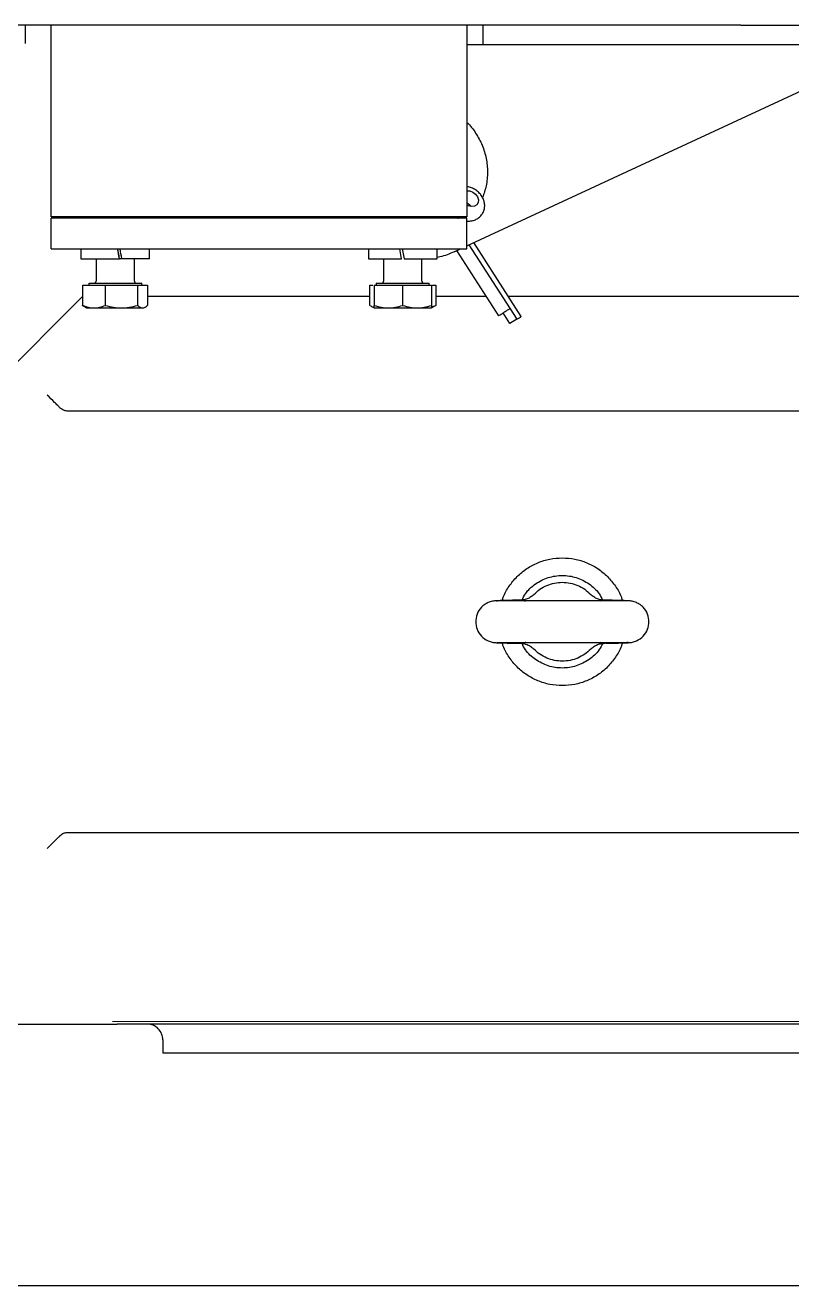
# Model space of a CAD drawing. Header units: millimetres. Extents: x 861 to 27901, y 673 to 17923.
# Drawn here: x 10721.9 to 10912.1, y 9210.5 to 9523.5 of the extents above; entities that cross this region are included whole.
import ezdxf

# ---------------------------------------------------------------- set-up
doc = ezdxf.new("R2010")
doc.units = ezdxf.units.MM
doc.header["$LTSCALE"] = 33.3
doc.linetypes.add('CENTERX2', pattern=[20.32, 12.7, -2.54, 2.54, -2.54])
doc.layers.add('CAPA_1', color=7, linetype='Continuous')
doc.layers.add('STRUC', color=4, linetype='Continuous')

msp = doc.modelspace()

# ---------------------------------------------------------------- linework, layer by layer
at = {"color": 7, "linetype": 'Continuous', "lineweight": 25}
for p, q in [((10899.41, 9523.51), (10660.95, 9523.51)), ((10721.91, 9518.96), (10721.91, 9523.51)), ((10728.35, 9475.94), (10728.35, 9523.51)), ((10831.42, 9523.51), (10831.42, 9475.94)), ((10835.38, 9523.51), (10835.38, 9518.75)), ((10831.42, 9518.75), (10957.47, 9518.75)), ((10831.42, 9468.7), (10922.2, 9510.82)), ((10831.42, 9475.94), (10728.35, 9475.94)), ((10728.35, 9468.01), (10728.35, 9475.56)), ((10831.42, 9475.56), (10728.35, 9475.56)), ((10739.45, 9475.94), (10739.45, 9475.56)), ((10748.96, 9475.56), (10748.96, 9475.94)), ((10798.69, 9475.56), (10798.23, 9475.94)), ((10800.68, 9475.56), (10800.46, 9475.94)), ((10806.09, 9475.56), (10805.78, 9475.94)), ((10810.8, 9475.94), (10810.8, 9475.56)), ((10820.32, 9475.56), (10820.32, 9475.94)), ((10831.42, 9468.01), (10831.42, 9475.56)), ((10831.96, 9468.95), (10843.84, 9450.49)), ((10844.96, 9451.21), (10833.18, 9469.52)), ((10728.35, 9468.01), (10831.42, 9468.01)), ((10735.69, 9468.01), (10735.69, 9465.49)), ((10752.72, 9465.49), (10752.72, 9468.01)), ((10807.05, 9468.01), (10807.05, 9465.49)), ((10815.25, 9465.49), (10814.8, 9468.01)), ((10815.43, 9468.01), (10815.88, 9465.49)), ((10824.07, 9465.49), (10824.07, 9468.01)), ((10828.31, 9467.26), (10829.92, 9468.01)), ((10828.9, 9467.53), (10839.31, 9451.34)), ((10735.69, 9465.49), (10745.24, 9465.49)), ((10739.45, 9465.49), (10739.45, 9459.94)), ((10752.72, 9465.49), (10745.3, 9465.49)), ((10748.96, 9459.94), (10748.96, 9465.49)), ((10807.05, 9465.49), (10815.25, 9465.49)), ((10810.8, 9465.49), (10810.8, 9459.94)), ((10815.88, 9465.49), (10824.07, 9465.49)), ((10820.32, 9459.94), (10820.32, 9465.49)), ((10736.16, 9453.95), (10736.16, 9458.99)), ((10736.16, 9458.99), (10752.25, 9458.99)), ((10737.62, 9459.46), (10737.62, 9458.99)), ((10741.73, 9458.99), (10741.73, 9453.95)), ((10749.77, 9458.99), (10749.77, 9453.95)), ((10750.79, 9458.99), (10750.79, 9459.46)), ((10752.25, 9458.99), (10752.25, 9453.95)), ((10807.39, 9458.99), (10808.15, 9458.99)), ((10807.39, 9453.95), (10807.39, 9458.99)), ((10808.43, 9458.99), (10808.43, 9453.95)), ((10808.43, 9458.99), (10822.7, 9458.99)), ((10808.98, 9459.46), (10808.98, 9458.99)), ((10808.98, 9459.46), (10822.14, 9459.46)), ((10815.56, 9453.95), (10815.56, 9458.99)), ((10822.14, 9458.99), (10822.14, 9459.46)), ((10822.7, 9458.99), (10822.7, 9453.95)), ((10822.97, 9458.99), (10823.73, 9458.99)), ((10823.73, 9458.99), (10823.73, 9453.95)), ((10736.11, 9456.12), (10708.36, 9428.37)), ((10735.97, 9453.95), (10736.4, 9453.77)), ((10736.16, 9453.86), (10735.97, 9453.95)), ((10736.72, 9453.53), (10736.16, 9453.95)), ((10736.72, 9453.51), (10737.07, 9453.31)), ((10738.19, 9453.31), (10738.67, 9453.31)), ((10750.54, 9453.31), (10750.73, 9453.31)), ((10751.34, 9453.31), (10751.69, 9453.51)), ((10807.39, 9456.12), (10752.44, 9456.12)), ((10807.82, 9453.66), (10808.43, 9453.31)), ((10822.65, 9453.55), (10823.73, 9453.95)), ((10822.7, 9453.31), (10823.3, 9453.66)), ((10823.73, 9453.95), (10823.29, 9453.69)), ((10836.24, 9456.12), (10823.73, 9456.12)), ((11139.05, 9456.12), (10841.8, 9456.12)), ((10842.15, 9449.4), (10840.43, 9452.06)), ((10843.84, 9450.49), (10842.15, 9449.4)), ((10838.85, 9380.57), (10839.04, 9380.55)), ((10844.5, 9380.73), (10844.48, 9380.73)), ((10864.54, 9380.54), (10865.81, 9380.72)), ((10865.78, 9380.73), (10865.8, 9380.73)), ((10866.1, 9380.73), (10866.08, 9380.73)), ((10844.18, 9370.03), (10844.48, 9370.03)), ((10844.48, 9370.04), (10844.5, 9370.03)), ((10865.83, 9370.04), (10864.53, 9370.22)), ((10865.8, 9370.04), (10865.78, 9370.03)), ((10871.47, 9370.19), (10871.14, 9370.22)), ((10716.39, 9275.48), (10735.22, 9275.48)), ((10756.03, 9271.52), (10756.03, 9268.35))]:
    msp.add_line(p, q, dxfattribs=at)
at = {"color": 7, "linetype": 'Continuous', "lineweight": 25, "flags": 128}
for points in [[(10831.37, 9482.39), (10832.16, 9482.35), (10832.95, 9482.06), (10833.63, 9481.54), (10834.12, 9480.88), (10834.35, 9480.16), (10834.28, 9479.48), (10833.92, 9478.93), (10833.33, 9478.58), (10832.58, 9478.49), (10831.78, 9478.66), (10831.41, 9478.82)], [(10831.42, 9479.45), (10832, 9479), (10832.39, 9478.5)]]:
    msp.add_lwpolyline(points, dxfattribs=at)
at = {"color": 7, "linetype": 'Continuous', "lineweight": 25}
for centre, start, end in [((10738.97, 9459.94), 270, 0), ((10749.44, 9459.94), 180, 270), ((10810.33, 9459.94), 270, 0)]:
    msp.add_arc(centre, 0.476, start, end, dxfattribs=at)
for centre, major_axis, start_param, end_param in [((10744.2, 9463.7), (-8.41, 48.27), 4.744698, 4.797042), ((10744.2, 9467.28), (-4.88, 27.99), 4.643763, 4.733885), ((10744.2, 9467.28), (-8.41, 48.27), 4.670625, 4.722867)]:
    msp.add_ellipse(centre, major_axis=major_axis, ratio=0.027134, start_param=start_param, end_param=end_param, dxfattribs=at)
for points in [[(10899.41, 9523.51), (10902.85, 9523.51), (10909.73, 9523.51), (10920, 9523.51), (10930.18, 9523.51), (10940.23, 9523.51), (10950.12, 9523.51), (10959.78, 9523.51), (10969.21, 9523.51), (10975.24, 9523.51), (10978.25, 9523.51)], [(10820.32, 9459.94), (10820.33, 9459.88), (10820.34, 9459.75), (10820.45, 9459.59), (10820.61, 9459.48), (10820.73, 9459.47), (10820.79, 9459.46)], [(10738.95, 9453.31), (10739.4, 9453.31), (10740.31, 9453.31), (10742.04, 9453.31), (10743.9, 9453.31), (10745.13, 9453.31), (10745.75, 9453.31)], [(10745.75, 9453.31), (10746.35, 9453.31), (10747.55, 9453.31), (10749.08, 9453.31), (10750.31, 9453.31), (10750.78, 9453.31), (10751.01, 9453.31)], [(10808.43, 9453.31), (10808.47, 9453.31), (10808.57, 9453.31), (10809.32, 9453.31), (10810.45, 9453.31), (10811.48, 9453.31), (10811.99, 9453.31)], [(10811.99, 9453.31), (10812.56, 9453.31), (10813.68, 9453.31), (10815.56, 9453.31), (10817.44, 9453.31), (10818.57, 9453.31), (10819.13, 9453.31)], [(10819.13, 9453.31), (10819.65, 9453.31), (10820.68, 9453.31), (10821.8, 9453.31), (10822.56, 9453.31), (10822.65, 9453.31), (10822.7, 9453.31)], [(10978.03, 9427.71), (10975.6, 9427.71), (10970.73, 9427.71), (10962.53, 9427.71), (10953.74, 9427.71), (10944.34, 9427.71), (10934.41, 9427.71), (10924, 9427.71), (10913.17, 9427.71), (10901.99, 9427.71), (10890.52, 9427.71), (10878.85, 9427.71), (10867.03, 9427.71), (10855.14, 9427.71), (10843.25, 9427.71), (10831.43, 9427.71), (10819.75, 9427.71), (10808.29, 9427.71), (10797.11, 9427.71), (10786.28, 9427.71), (10775.87, 9427.71), (10765.93, 9427.71), (10756.53, 9427.71), (10747.74, 9427.71), (10739.55, 9427.71), (10734.68, 9427.71), (10732.25, 9427.71)], [(10848.09, 9382.17), (10848.57, 9382.62), (10849.53, 9383.51), (10851.28, 9384.45), (10853.17, 9385.04), (10855.14, 9385.24), (10857.11, 9385.04), (10858.99, 9384.45), (10860.74, 9383.51), (10861.71, 9382.62), (10862.19, 9382.17)], [(10862.19, 9368.59), (10861.71, 9368.14), (10860.74, 9367.25), (10858.99, 9366.31), (10857.11, 9365.72), (10855.14, 9365.52), (10853.17, 9365.72), (10851.28, 9366.31), (10849.53, 9367.25), (10848.57, 9368.14), (10848.09, 9368.59)], [(10732.25, 9323.05), (10734.68, 9323.05), (10739.55, 9323.05), (10747.74, 9323.05), (10756.53, 9323.05), (10765.93, 9323.05), (10775.87, 9323.05), (10786.28, 9323.05), (10797.11, 9323.05), (10808.29, 9323.05), (10819.75, 9323.05), (10831.43, 9323.05), (10843.25, 9323.05), (10855.14, 9323.05), (10867.03, 9323.05), (10878.85, 9323.05), (10890.52, 9323.05), (10901.99, 9323.05), (10913.17, 9323.05), (10924, 9323.05), (10934.41, 9323.05), (10944.34, 9323.05), (10953.74, 9323.05), (10962.53, 9323.05), (10970.73, 9323.05), (10975.6, 9323.05), (10978.03, 9323.05)], [(10735.22, 9275.48), (10736.14, 9275.48), (10737.96, 9275.48), (10740.55, 9275.48), (10742.89, 9275.48), (10744.09, 9275.48), (10744.69, 9275.48)], [(10965.59, 9275.48), (10963.38, 9275.48), (10958.96, 9275.48), (10951.54, 9275.48), (10943.6, 9275.48), (10935.13, 9275.48), (10926.2, 9275.48), (10916.84, 9275.48), (10907.12, 9275.48), (10897.1, 9275.48), (10886.83, 9275.48), (10876.37, 9275.48), (10865.79, 9275.48), (10855.14, 9275.48), (10844.49, 9275.48), (10833.91, 9275.48), (10823.45, 9275.48), (10813.18, 9275.48), (10803.16, 9275.48), (10793.44, 9275.48), (10784.08, 9275.48), (10775.14, 9275.48), (10766.68, 9275.48), (10758.74, 9275.48), (10751.32, 9275.48), (10746.9, 9275.48), (10744.69, 9275.48)], [(10756.03, 9271.52), (10755.97, 9272.04), (10755.85, 9273.08), (10754.94, 9274.39), (10753.63, 9275.3), (10752.59, 9275.42), (10752.07, 9275.48)], [(10756.03, 9268.35), (10756.12, 9268.35), (10756.31, 9268.35), (10757.79, 9268.35), (10760.14, 9268.35), (10763.43, 9268.35), (10767.59, 9268.35), (10772.6, 9268.35), (10778.41, 9268.35), (10784.95, 9268.35), (10792.17, 9268.35), (10799.99, 9268.35), (10808.35, 9268.35), (10817.15, 9268.35), (10826.32, 9268.35), (10835.77, 9268.35), (10845.41, 9268.35), (10855.14, 9268.35), (10864.87, 9268.35), (10874.51, 9268.35), (10883.96, 9268.35), (10893.13, 9268.35), (10901.93, 9268.35), (10910.29, 9268.35), (10918.11, 9268.35), (10925.33, 9268.35), (10931.87, 9268.35), (10937.68, 9268.35), (10942.68, 9268.35), (10946.85, 9268.35), (10950.13, 9268.35), (10952.49, 9268.35), (10953.97, 9268.35), (10954.15, 9268.35), (10954.25, 9268.35)]]:
    msp.add_open_spline(points, degree=3, dxfattribs=at)
for points, knots in [([(10831.42, 9499.41), (10831.43, 9499.4), (10832.33, 9498.66), (10833.69, 9496.75), (10835.36, 9493.77), (10836.35, 9490.46), (10836.68, 9487.04), (10836.39, 9483.72), (10835.68, 9481.67), (10835.35, 9480.71)], [0, 0, 0, 0, 0.002858, 0.172003, 0.341149, 0.510294, 0.67944, 0.848585, 1, 1, 1, 1]), ([(10831.42, 9474.9), (10831.47, 9474.9), (10831.88, 9474.83), (10832.63, 9474.9), (10833.59, 9475.18), (10834.43, 9475.66), (10835.13, 9476.35), (10835.63, 9477.21), (10835.88, 9478.14), (10835.9, 9479.09), (10835.69, 9480.04), (10835.28, 9480.95), (10834.65, 9481.78), (10833.85, 9482.51), (10832.89, 9483.05), (10832.06, 9483.36), (10831.56, 9483.4), (10831.42, 9483.41)], [0, 0, 0, 0, 0.010312, 0.091033, 0.161597, 0.230634, 0.306078, 0.378707, 0.449241, 0.518941, 0.589325, 0.661518, 0.735975, 0.812471, 0.890591, 0.970187, 1, 1, 1, 1]), ([(10828.83, 9475.94), (10828.92, 9475.86), (10829.09, 9475.7), (10829.3, 9475.61), (10829.41, 9475.56)], [0, 0, 0, 0, 0.513374, 1, 1, 1, 1]), ([(10831.61, 9474.89), (10831.57, 9474.82), (10831.51, 9474.74), (10831.43, 9474.68), (10831.42, 9474.67)], [0, 0, 0, 0, 0.8034251, 1, 1, 1, 1]), ([(10828.31, 9467.26), (10827.15, 9466.74), (10825.78, 9466.13), (10824.31, 9465.89), (10824.07, 9465.85)], [0, 0, 0, 0, 0.841507, 1, 1, 1, 1]), ([(10737.75, 9459.46), (10737.73, 9459.46), (10737.68, 9459.46), (10738.71, 9459.46), (10740.57, 9459.46), (10743.04, 9459.46), (10745.67, 9459.46), (10748.09, 9459.46), (10749.86, 9459.46), (10750.78, 9459.46), (10750.69, 9459.46), (10750.66, 9459.46)], [0, 0, 0, 0, 0.069615, 0.194615, 0.319615, 0.444615, 0.569615, 0.694615, 0.819615, 0.944615, 1, 1, 1, 1]), ([(10736.16, 9453.95), (10736.64, 9453.76), (10737.55, 9453.4), (10738.5, 9453.34), (10738.95, 9453.31)], [0, 0, 0, 0, 0.5236871, 1, 1, 1, 1]), ([(10737.1, 9453.31), (10737.12, 9453.31), (10737.17, 9453.31), (10737.8, 9453.31), (10738.56, 9453.31), (10738.95, 9453.31)], [0, 0, 0, 0, 0.294625, 0.647313, 1, 1, 1, 1]), ([(10738.95, 9453.31), (10739.39, 9453.34), (10740.34, 9453.4), (10741.25, 9453.76), (10741.73, 9453.95)], [0, 0, 0, 0, 0.476313, 1, 1, 1, 1]), ([(10741.73, 9453.95), (10742.42, 9453.76), (10743.74, 9453.4), (10745.1, 9453.34), (10745.75, 9453.31)], [0, 0, 0, 0, 0.523687, 1, 1, 1, 1]), ([(10745.75, 9453.31), (10746.4, 9453.34), (10747.76, 9453.4), (10749.08, 9453.76), (10749.77, 9453.95)], [0, 0, 0, 0, 0.476313, 1, 1, 1, 1]), ([(10749.77, 9453.95), (10749.99, 9453.76), (10750.39, 9453.4), (10750.81, 9453.34), (10751.01, 9453.31)], [0, 0, 0, 0, 0.523687, 1, 1, 1, 1]), ([(10751.01, 9453.31), (10751.21, 9453.34), (10751.63, 9453.4), (10752.04, 9453.76), (10752.25, 9453.95)], [0, 0, 0, 0, 0.476313, 1, 1, 1, 1]), ([(10751.01, 9453.31), (10751.19, 9453.31), (10751.39, 9453.31), (10751.32, 9453.31), (10751.31, 9453.31)], [0, 0, 0, 0, 0.8586441, 1, 1, 1, 1]), ([(10807.39, 9453.95), (10807.66, 9453.75), (10808, 9453.49), (10808.35, 9453.43), (10808.43, 9453.42)], [0, 0, 0, 0, 0.794686, 1, 1, 1, 1]), ([(10808.43, 9453.95), (10809.04, 9453.76), (10810.21, 9453.4), (10811.42, 9453.34), (10811.99, 9453.31)], [0, 0, 0, 0, 0.523687, 1, 1, 1, 1]), ([(10808.43, 9453.31), (10808.43, 9453.34), (10808.43, 9453.4), (10808.43, 9453.76), (10808.43, 9453.95)], [0, 0, 0, 0, 0.4763129, 1, 1, 1, 1]), ([(10811.99, 9453.31), (10812.57, 9453.34), (10813.78, 9453.4), (10814.95, 9453.76), (10815.56, 9453.95)], [0, 0, 0, 0, 0.476313, 1, 1, 1, 1]), ([(10815.56, 9453.95), (10816.17, 9453.76), (10817.34, 9453.4), (10818.55, 9453.34), (10819.13, 9453.31)], [0, 0, 0, 0, 0.5236871, 1, 1, 1, 1]), ([(10819.13, 9453.31), (10819.71, 9453.34), (10820.91, 9453.4), (10822.08, 9453.76), (10822.7, 9453.95)], [0, 0, 0, 0, 0.476313, 1, 1, 1, 1]), ([(10822.7, 9453.95), (10822.7, 9453.76), (10822.7, 9453.4), (10822.7, 9453.34), (10822.7, 9453.31)], [0, 0, 0, 0, 0.523687, 1, 1, 1, 1]), ([(10839.33, 9451.35), (10839.32, 9451.35), (10839.27, 9451.32), (10839.47, 9451.45), (10839.92, 9451.74), (10840.6, 9452.17), (10841.39, 9452.68), (10841.88, 9453), (10842.12, 9453.15)], [0, 0, 0, 0, 0.025529, 0.220424, 0.415318, 0.610212, 0.805106, 1, 1, 1, 1]), ([(10843.84, 9450.49), (10844.06, 9450.63), (10844.49, 9450.91), (10844.89, 9451.16), (10844.93, 9451.19), (10844.94, 9451.2)], [0, 0, 0, 0, 0.348552, 0.697105, 1, 1, 1, 1]), ([(10730.57, 9428.45), (10730.37, 9428.65), (10729.94, 9429.08), (10728.87, 9430.15), (10727.96, 9431.06), (10727.35, 9431.67)], [0, 0, 0, 0, 0.228606, 0.474863, 1, 1, 1, 1]), ([(10732.25, 9427.71), (10731.96, 9427.74), (10731.36, 9427.8), (10730.84, 9428.23), (10730.57, 9428.45)], [0, 0, 0, 0, 0.4954524, 1, 1, 1, 1]), ([(10840.25, 9380.65), (10840.32, 9380.92), (10840.68, 9382.18), (10841.9, 9384.24), (10843.85, 9386.67), (10846.28, 9388.65), (10849.03, 9390.12), (10852.03, 9391.06), (10854.1, 9391.18), (10855.14, 9391.24)], [0, 0, 0, 0, 0.043086, 0.202572, 0.362057, 0.521543, 0.681029, 0.840514, 1, 1, 1, 1]), ([(10855.14, 9391.24), (10856.18, 9391.18), (10858.25, 9391.06), (10861.25, 9390.12), (10864, 9388.65), (10866.43, 9386.67), (10868.38, 9384.24), (10869.6, 9382.18), (10869.96, 9380.92), (10870.03, 9380.65)], [0, 0, 0, 0, 0.159486, 0.318971, 0.478457, 0.637943, 0.797428, 0.956914, 1, 1, 1, 1]), ([(10845.14, 9380.77), (10845.4, 9381.3), (10846.17, 9382.89), (10848.43, 9384.9), (10851.6, 9386.51), (10855.14, 9387.05), (10858.68, 9386.51), (10861.84, 9384.9), (10864.1, 9382.9), (10864.86, 9381.32), (10865.11, 9380.8)], [0, 0, 0, 0, 0.071552, 0.214659, 0.357766, 0.500874, 0.643981, 0.787088, 0.930196, 1, 1, 1, 1]), ([(10848.09, 9382.17), (10847.84, 9381.95), (10847.34, 9381.49), (10846.43, 9381.03), (10845.55, 9380.78), (10844.91, 9380.72), (10844.59, 9380.72), (10844.49, 9380.72), (10844.46, 9380.72), (10844.45, 9380.72)], [0, 0, 0, 0, 0.250514, 0.499868, 0.749793, 0.928695, 0.977895, 0.992342, 1, 1, 1, 1]), ([(10865.81, 9380.72), (10865.48, 9380.73), (10864.81, 9380.75), (10863.84, 9381.04), (10862.93, 9381.49), (10862.44, 9381.95), (10862.19, 9382.17)], [0, 0, 0, 0, 0.250115, 0.500134, 0.750081, 1, 1, 1, 1]), ([(10838.86, 9380.58), (10838.5, 9380.56), (10837.78, 9380.51), (10836.76, 9380.17), (10835.84, 9379.66), (10834.81, 9378.77), (10833.85, 9377.31), (10833.72, 9375.96), (10833.65, 9375.28)], [0, 0, 0, 0, 0.130514, 0.260053, 0.386945, 0.510913, 0.754383, 1, 1, 1, 1]), ([(10844.19, 9380.73), (10843.92, 9380.73), (10843.22, 9380.71), (10842.12, 9380.69), (10841.02, 9380.66), (10840.08, 9380.64), (10839.35, 9380.61), (10838.79, 9380.59), (10838.71, 9380.58), (10838.66, 9380.57)], [0, 0, 0, 0, 0.077176, 0.206299, 0.362155, 0.497664, 0.64938, 0.816998, 1, 1, 1, 1]), ([(10855.14, 9380.57), (10853.92, 9380.57), (10851.55, 9380.56), (10848.26, 9380.55), (10845.42, 9380.54), (10843.06, 9380.54), (10841.22, 9380.54), (10839.94, 9380.54), (10839.16, 9380.55), (10839.09, 9380.56), (10839.05, 9380.57)], [0, 0, 0, 0, 0.144851, 0.281286, 0.411459, 0.536854, 0.659014, 0.779146, 0.896521, 1, 1, 1, 1]), ([(10844.48, 9380.74), (10844.47, 9380.74), (10844.37, 9380.74), (10844.27, 9380.73), (10844.19, 9380.73)], [0, 0, 0, 0, 0.088191, 1, 1, 1, 1]), ([(10844.45, 9380.72), (10844.89, 9380.7), (10845.43, 9380.68), (10845.95, 9380.56), (10846.04, 9380.55)], [0, 0, 0, 0, 0.825193, 1, 1, 1, 1]), ([(10845.23, 9380.67), (10845.23, 9380.71), (10845.26, 9380.78), (10844.97, 9380.74), (10844.66, 9380.73), (10844.5, 9380.73)], [0, 0, 0, 0, 0.3045459, 0.6533578, 1, 1, 1, 1]), ([(10871.23, 9380.57), (10871.19, 9380.56), (10871.12, 9380.55), (10870.34, 9380.54), (10869.06, 9380.54), (10867.22, 9380.54), (10864.86, 9380.54), (10862.02, 9380.55), (10858.73, 9380.56), (10856.36, 9380.57), (10855.14, 9380.57)], [0, 0, 0, 0, 0.103479, 0.220854, 0.340986, 0.463146, 0.588541, 0.718714, 0.855149, 1, 1, 1, 1]), ([(10865.78, 9380.73), (10865.63, 9380.74), (10865.33, 9380.75), (10865.06, 9380.78), (10864.95, 9380.78), (10864.96, 9380.74), (10864.96, 9380.74)], [0, 0, 0, 0, 0.296116, 0.61162, 0.958457, 1, 1, 1, 1]), ([(10866.08, 9380.73), (10866, 9380.73), (10865.91, 9380.74), (10865.81, 9380.74), (10865.8, 9380.74)], [0, 0, 0, 0, 0.9077706, 1, 1, 1, 1]), ([(10871.62, 9380.57), (10871.57, 9380.58), (10871.49, 9380.59), (10870.93, 9380.61), (10870.2, 9380.64), (10869.26, 9380.66), (10868.16, 9380.69), (10867.06, 9380.71), (10866.36, 9380.73), (10866.1, 9380.73)], [0, 0, 0, 0, 0.183095, 0.350798, 0.502592, 0.63817, 0.794105, 0.923294, 1, 1, 1, 1]), ([(10876.63, 9375.28), (10876.56, 9375.96), (10876.43, 9377.31), (10875.47, 9378.77), (10874.44, 9379.66), (10873.52, 9380.17), (10872.5, 9380.51), (10871.78, 9380.56), (10871.42, 9380.58)], [0, 0, 0, 0, 0.245617, 0.489087, 0.613055, 0.739947, 0.869486, 1, 1, 1, 1]), ([(10833.65, 9375.48), (10833.72, 9374.8), (10833.85, 9373.46), (10834.99, 9371.71), (10836.41, 9370.71), (10837.74, 9370.26), (10838.45, 9370.21), (10838.81, 9370.18)], [0, 0, 0, 0, 0.246, 0.489797, 0.739606, 0.869268, 1, 1, 1, 1]), ([(10871.47, 9370.18), (10871.83, 9370.21), (10872.54, 9370.26), (10873.87, 9370.71), (10875.29, 9371.71), (10876.43, 9373.46), (10876.56, 9374.8), (10876.63, 9375.48)], [0, 0, 0, 0, 0.1307319, 0.2603941, 0.5102033, 0.7540001, 1, 1, 1, 1]), ([(10838.61, 9370.19), (10838.71, 9370.18), (10838.9, 9370.16), (10840.1, 9370.13), (10841.87, 9370.08), (10843.28, 9370.05), (10844.16, 9370.03), (10844.18, 9370.03)], [0, 0, 0, 0, 0.264906, 0.520229, 0.763441, 0.995719, 1, 1, 1, 1]), ([(10838.99, 9370.19), (10839.05, 9370.2), (10839.17, 9370.21), (10840.13, 9370.22), (10841.61, 9370.22), (10843.6, 9370.22), (10846.01, 9370.22), (10848.79, 9370.21), (10851.87, 9370.2), (10854.04, 9370.19), (10855.14, 9370.19)], [0, 0, 0, 0, 0.123802, 0.250219, 0.374905, 0.497738, 0.620289, 0.743991, 0.870023, 1, 1, 1, 1]), ([(10870.03, 9370.12), (10869.96, 9369.85), (10869.6, 9368.58), (10868.38, 9366.52), (10866.43, 9364.09), (10864, 9362.11), (10861.25, 9360.64), (10858.25, 9359.73), (10855.14, 9359.42), (10852.03, 9359.73), (10849.03, 9360.64), (10846.28, 9362.11), (10843.85, 9364.09), (10841.9, 9366.52), (10840.68, 9368.58), (10840.32, 9369.85), (10840.25, 9370.12)], [0, 0, 0, 0, 0.021543, 0.101286, 0.181029, 0.260771, 0.340514, 0.420257, 0.5, 0.579743, 0.659486, 0.739229, 0.818971, 0.898714, 0.978457, 1, 1, 1, 1]), ([(10846.06, 9370.22), (10846.01, 9370.21), (10845.48, 9370.09), (10844.94, 9370.06), (10844.46, 9370.04)], [0, 0, 0, 0, 0.105274, 1, 1, 1, 1]), ([(10844.46, 9370.04), (10844.46, 9370.04), (10844.49, 9370.04), (10844.58, 9370.04), (10845.24, 9370.04), (10846.22, 9369.84), (10847.34, 9369.27), (10847.84, 9368.82), (10848.09, 9368.59)], [0, 0, 0, 0, 0.002008, 0.019024, 0.067298, 0.499422, 0.749726, 1, 1, 1, 1]), ([(10865.13, 9370), (10864.88, 9369.47), (10864.11, 9367.87), (10861.84, 9365.87), (10858.68, 9364.25), (10855.14, 9363.71), (10851.6, 9364.25), (10848.44, 9365.87), (10846.18, 9367.86), (10845.42, 9369.44), (10845.16, 9369.96)], [0, 0, 0, 0, 0.0715504, 0.2146555, 0.3577607, 0.5008658, 0.643971, 0.7870762, 0.9301813, 1, 1, 1, 1]), ([(10855.14, 9370.19), (10856.24, 9370.19), (10858.41, 9370.2), (10861.49, 9370.21), (10864.26, 9370.22), (10866.68, 9370.22), (10868.67, 9370.22), (10870.15, 9370.22), (10871.11, 9370.21), (10871.23, 9370.2), (10871.29, 9370.19)], [0, 0, 0, 0, 0.129977, 0.256009, 0.379711, 0.502262, 0.625095, 0.749781, 0.876198, 1, 1, 1, 1]), ([(10862.19, 9368.59), (10862.44, 9368.82), (10862.94, 9369.27), (10863.84, 9369.73), (10864.73, 9369.98), (10865.37, 9370.04), (10865.7, 9370.04), (10865.79, 9370.04), (10865.82, 9370.04), (10865.83, 9370.04), (10865.83, 9370.04)], [0, 0, 0, 0, 0.249856, 0.499748, 0.749697, 0.93135, 0.979818, 0.993445, 0.997606, 1, 1, 1, 1]), ([(10865.05, 9370.09), (10865.04, 9370.06), (10865.02, 9369.98), (10865.31, 9370.02), (10865.62, 9370.03), (10865.78, 9370.03)], [0, 0, 0, 0, 0.30499, 0.653571, 1, 1, 1, 1]), ([(10866.04, 9370.03), (10866.5, 9370.04), (10867.88, 9370.07), (10869.67, 9370.11), (10870.94, 9370.15), (10871.55, 9370.18), (10871.63, 9370.19), (10871.67, 9370.19)], [0, 0, 0, 0, 0.129959, 0.39249, 0.683017, 0.838504, 1, 1, 1, 1]), ([(10730.57, 9322.32), (10730.37, 9322.11), (10729.94, 9321.69), (10728.87, 9320.61), (10727.96, 9319.71), (10727.35, 9319.09)], [0, 0, 0, 0, 0.228606, 0.474863, 1, 1, 1, 1]), ([(10730.57, 9322.32), (10730.84, 9322.53), (10731.36, 9322.96), (10731.96, 9323.02), (10732.25, 9323.05)], [0, 0, 0, 0, 0.504548, 1, 1, 1, 1])]:
    msp.add_open_spline(points, degree=3, knots=knots, dxfattribs=at)
at = {"layer": 'CAPA_1', "linetype": 'CENTERX2', "lineweight": 18, "ltscale": 0.792857}
msp.add_line((14297.79, 9276.14), (6169.01, 9276.14), dxfattribs=at)
at = {"layer": 'STRUC', "linetype": 'Continuous', "lineweight": 25}
msp.add_line((14197.89, 9210.49), (6268.53, 9210.49), dxfattribs=at)

doc.saveas('drawing.dxf')
